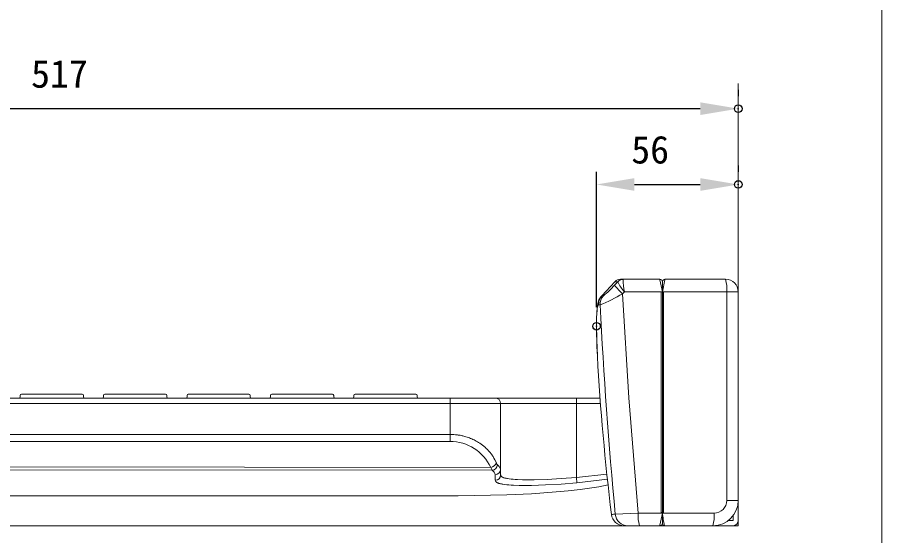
# Model space of a CAD drawing. Units: millimetres on the paper. Extents: x -203 to 203, y -143 to 143.
# Drawn here: x 129.6 to 198, y -99.8 to -58.8 of the extents above; entities that cross this region are included whole.
import ezdxf
from ezdxf.enums import TextEntityAlignment as Align

# ---------------------------------------------------------------- set-up
doc = ezdxf.new("R2010")
doc.units = ezdxf.units.MM
doc.header["$PDMODE"] = 32
doc.header["$PDSIZE"] = 0.6
for name, color, linetype, lineweight in [('0-1_DIMENSION_LINES$02_DIMENSI', 7, 'Continuous', 25), ('0-3_DIMENSION_LINES$03_LINES', 7, 'Continuous', 18), ('0-4_DIMENSION_LINES$04_SUB_LIN', 4, 'Continuous', 18), ('0-A_図面_FORMAT$01_WAKU$OUT_LINE', 6, 'Continuous', 18)]:
    doc.layers.add(name, color=color, linetype=linetype, lineweight=lineweight)
doc.layers.add('0-2_DEFPOINTS', color=7, linetype='Continuous')
doc.styles.add('ＭＳ ゴシック', font='')
doc.styles.get('ＭＳ ゴシック').set_extended_font_data('MS Gothic')

# ---------------------------------------------------------------- blocks, each defined once
blk = doc.blocks.new('D5')
at = {"layer": '0-1_DIMENSION_LINES$02_DIMENSI'}
for p, q in [((793.305, 156), (793.305, 155)), ((770.883, 133.56), (770.883, 155)), ((776.883, 153), (787.305, 153))]:
    blk.add_line(p, q, dxfattribs=at)
for points in [[(776.883, 154), (776.883, 152), (770.883, 153)], [(787.305, 152), (787.305, 154), (793.305, 153)]]:
    blk.add_solid(points, dxfattribs=at)
at = {"layer": '0-2_DEFPOINTS'}
for p in [(793.305, 153), (770.883, 130.56)]:
    blk.add_point(p, dxfattribs=at)
at = {"layer": '0-1_DIMENSION_LINES$02_DIMENSI', "style": 'ＭＳ ゴシック'}
blk.add_text('56', height=4.399, dxfattribs=at).set_placement((776.38, 155), align=Align.BOTTOM_LEFT)
blk = doc.blocks.new('D20')
at = {"layer": '0-1_DIMENSION_LINES$02_DIMENSI'}
for p, q in [((793.305, 168), (793.305, 167)), ((787.305, 165), (592.704, 165))]:
    blk.add_line(p, q, dxfattribs=at)
blk.add_solid([(787.305, 164), (787.305, 166), (793.305, 165)], dxfattribs=at)
at = {"layer": '0-2_DEFPOINTS'}
blk.add_point((793.305, 165), dxfattribs=at)
at = {"layer": '0-1_DIMENSION_LINES$02_DIMENSI', "style": 'ＭＳ ゴシック'}
blk.add_text('517', height=4.399, dxfattribs=at).set_placement((681.433, 167), align=Align.BOTTOM_LEFT)

msp = doc.modelspace()

# ---------------------------------------------------------------- linework, layer by layer
at = {"layer": '0-3_DIMENSION_LINES$03_LINES'}
for p, q in [((175.867, -80.805), (176.9, -79.691)), ((176.899, -79.691), (176.85, -79.727)), ((177.338, -79.5), (177.556, -79.5)), ((177.407, -79.501), (177.338, -79.51)), ((177.556, -79.5), (180.452, -79.5)), ((180.453, -79.5), (180.452, -79.5)), ((180.46, -79.534), (180.453, -79.5)), ((180.652, -79.7), (180.664, -79.632)), ((180.652, -79.7), (180.658, -79.655)), ((180.652, -80.5), (180.652, -79.7)), ((180.852, -79.5), (180.845, -79.534)), ((180.852, -79.5), (185.652, -79.5)), ((180.852, -79.5), (180.852, -79.5)), ((180.752, -80.5), (180.652, -80.5)), ((180.752, -98), (180.752, -80.5)), ((186.652, -80.5), (186.652, -97)), ((129.852, -88.7), (129.852, -88.8)), ((129.952, -88.6), (134.752, -88.6)), ((134.852, -88.8), (134.852, -88.7)), ((136.452, -88.7), (136.452, -88.8)), ((136.552, -88.6), (141.352, -88.6)), ((141.452, -88.8), (141.452, -88.7)), ((143.052, -88.7), (143.052, -88.8)), ((143.152, -88.6), (147.952, -88.6)), ((148.052, -88.8), (148.052, -88.7)), ((149.652, -88.7), (149.652, -88.8)), ((149.752, -88.6), (154.552, -88.6)), ((154.652, -88.8), (154.652, -88.7)), ((156.252, -88.7), (156.252, -88.8)), ((156.352, -88.6), (161.152, -88.6)), ((161.252, -88.8), (161.252, -88.7)), ((95.352, -88.9), (163.852, -88.9)), ((163.852, -88.9), (167.428, -88.9)), ((167.428, -88.9), (173.852, -88.9)), ((167.852, -89.324), (167.852, -94.55)), ((173.852, -88.9), (175.732, -88.9)), ((167.852, -94.55), (167.852, -94.983)), ((186.652, -97), (186.652, -98.6)), ((180.624, -97.984), (180.652, -97.824)), ((180.652, -98), (180.652, -98.62)), ((180.652, -98), (180.652, -98.8)), ((180.752, -98), (180.652, -98)), ((186.252, -98.2), (186.252, -98.6)), ((177.918, -99), (177.618, -99)), ((178.833, -99), (177.918, -99)), ((180.452, -99), (178.833, -99)), ((180.452, -99), (180.83, -99)), ((180.453, -99), (180.452, -99)), ((180.453, -99), (180.46, -98.966)), ((180.652, -98.8), (180.647, -98.845)), ((180.83, -98.997), (180.833, -98.999)), ((180.83, -99), (180.852, -99)), ((184.652, -99), (180.852, -99)), ((184.652, -99), (186.252, -99)), ((185.852, -98.6), (186.252, -98.6))]:
    msp.add_line(p, q, dxfattribs=at)
for points in [[(-33.348, -99), (186.652, -99), (186.652, -64)], [(180.647, -79.655), (180.652, -79.7), (180.652, -80.5)], [(180.552, -80.5), (180.552, -98), (180.652, -98)], [(180.552, -80.5), (180.652, -80.5), (180.652, -98)], [(175.825, -80.836), (175.82, -80.84), (175.812, -80.848), (175.804, -80.856), (175.797, -80.865), (175.789, -80.873), (175.782, -80.882), (175.776, -80.89), (175.769, -80.899), (175.763, -80.907), (175.751, -80.925), (175.739, -80.943), (175.718, -80.978), (175.697, -81.012), (175.678, -81.047), (175.661, -81.08), (175.645, -81.112), (175.637, -81.129), (175.63, -81.146), (175.616, -81.18), (175.604, -81.212), (175.593, -81.243), (175.582, -81.279), (175.571, -81.315), (175.562, -81.349), (175.553, -81.382), (175.543, -81.428), (175.534, -81.473), (175.518, -81.562), (175.507, -81.636), (175.498, -81.712), (175.481, -81.872), (175.47, -82.019), (175.46, -82.178), (175.446, -82.55), (175.439, -83.385), (175.474, -84.829), (175.51, -85.581)], [(102.132, -96.635), (164.494, -96.639), (168.36, -96.555), (170.299, -96.466), (172.241, -96.329), (173.189, -96.238), (174.136, -96.129), (174.88, -96.031), (175.621, -95.915), (176.366, -95.779)], [(180.652, -98.62), (180.653, -98.785), (180.654, -98.808), (180.655, -98.829), (180.656, -98.84), (180.657, -98.85), (180.658, -98.86), (180.66, -98.87), (180.661, -98.877), (180.662, -98.88), (180.663, -98.883), (180.664, -98.887), (180.665, -98.888), (180.665, -98.89), (180.666, -98.892), (180.666, -98.894), (180.667, -98.896), (180.668, -98.897), (180.669, -98.899), (180.67, -98.901), (180.67, -98.903), (180.671, -98.905), (180.673, -98.907), (180.674, -98.909), (180.675, -98.911), (180.676, -98.913), (180.679, -98.917), (180.682, -98.922), (180.685, -98.926), (180.689, -98.931), (180.692, -98.934), (180.695, -98.938), (180.698, -98.941), (180.701, -98.945), (180.705, -98.948), (180.708, -98.951), (180.712, -98.955), (180.716, -98.958), (180.72, -98.961), (180.724, -98.964)], [(180.724, -98.964), (180.728, -98.967), (180.733, -98.97), (180.737, -98.973), (180.742, -98.976), (180.746, -98.978), (180.751, -98.981), (180.756, -98.983), (180.761, -98.985), (180.766, -98.987), (180.771, -98.989), (180.776, -98.991), (180.781, -98.993), (180.786, -98.994), (180.788, -98.995), (180.791, -98.995), (180.793, -98.996), (180.796, -98.996), (180.801, -98.997), (180.806, -98.998), (180.811, -98.998), (180.821, -98.999), (180.831, -99)]]:
    msp.add_lwpolyline(points, dxfattribs=at)
for centre, radius, start, end in [((177.171, -79.935), 0.37, 119.14855, 141.53111), ((177.338, -80.097), 0.597, 90.0182, 137.19343), ((180.482, -79.681), 0.167, 12.37989, 98.80369), ((180.823, -79.682), 0.167, 81.16909, 167.49998), ((180.852, -79.7), 0.2, 90, 122.75341), ((185.652, -80.5), 1, 0, 90), ((360.587, -75.46), 185.351, 183.1303, 187.02192), ((129.752, -88.8), 0.1, 270, 0), ((129.952, -88.7), 0.1, 90, 180), ((134.752, -88.7), 0.1, 0, 90), ((134.952, -88.8), 0.1, 180, 270), ((136.352, -88.8), 0.1, 270, 0), ((136.552, -88.7), 0.1, 90, 180), ((141.352, -88.7), 0.1, 0, 90), ((141.552, -88.8), 0.1, 180, 270), ((142.952, -88.8), 0.1, 270, 0), ((143.152, -88.7), 0.1, 90, 180), ((147.952, -88.7), 0.1, 0, 90), ((148.152, -88.8), 0.1, 180, 270), ((149.552, -88.8), 0.1, 270, 0), ((149.752, -88.7), 0.1, 90, 180), ((154.552, -88.7), 0.1, 0, 90), ((154.752, -88.8), 0.1, 180, 270), ((156.152, -88.8), 0.1, 270, 0), ((156.352, -88.7), 0.1, 90, 180), ((161.152, -88.7), 0.1, 0, 90), ((161.352, -88.8), 0.1, 180, 270), ((167.428, -89.324), 0.424, 0, 90), ((184.652, -97), 2, 270, 0), ((177.618, -98), 1, 186.79783, 270), ((180.482, -98.818), 0.167, 261.16534, 347.50711), ((186.252, -98.6), 0.4, 270, 0)]:
    msp.add_arc(centre, radius, start, end, dxfattribs=at)
at = {"layer": '0-4_DIMENSION_LINES$04_SUB_LIN'}
for p, q in [((176.865, -79.968), (177.122, -79.696)), ((176.9, -79.691), (176.899, -79.691)), ((177.119, -79.692), (176.9, -79.691)), ((177.122, -79.696), (177.119, -79.692)), ((177.556, -79.5), (177.551, -79.511)), ((180.652, -80.5), (180.46, -79.534)), ((180.845, -79.534), (180.652, -80.5)), ((177.646, -80.5), (177.506, -80.648)), ((180.552, -80.5), (177.646, -80.5)), ((185.739, -80.5), (180.752, -80.5)), ((185.739, -97), (185.739, -80.5)), ((186.652, -80.5), (185.739, -80.5)), ((175.867, -80.805), (175.989, -80.806)), ((175.724, -81.53), (175.601, -81.528)), ((175.518, -85.585), (175.514, -85.586)), ((163.852, -89.324), (95.352, -89.324)), ((163.852, -88.9), (163.852, -89.324)), ((163.852, -91.775), (163.852, -89.324)), ((167.852, -89.324), (163.852, -89.324)), ((173.852, -89.324), (167.852, -89.324)), ((173.852, -88.9), (173.852, -89.324)), ((173.852, -89.324), (173.852, -95.173)), ((175.76, -89.324), (173.852, -89.324)), ((95.352, -91.775), (163.852, -91.775)), ((163.852, -92.33), (163.852, -91.775)), ((95.352, -94.304), (167.08, -94.39)), ((167.19, -94.613), (95.329, -94.569)), ((167.435, -95.409), (167.432, -94.968)), ((173.852, -95.173), (176.27, -94.91)), ((173.892, -95.604), (173.852, -95.173)), ((176.315, -95.316), (173.892, -95.604)), ((185.739, -97), (186.652, -97)), ((176.925, -98.091), (178.746, -98)), ((178.746, -98), (180.552, -98)), ((180.46, -98.966), (180.652, -98)), ((180.752, -98), (184.739, -98))]:
    msp.add_line(p, q, dxfattribs=at)
for points in [[(177.506, -80.648), (177.991, -88.894), (178.746, -98)], [(175.601, -81.528), (175.592, -81.536), (175.588, -81.54), (175.583, -81.545), (175.581, -81.547), (175.579, -81.549), (175.577, -81.552), (175.575, -81.554), (175.573, -81.557), (175.57, -81.56), (175.568, -81.563), (175.566, -81.566), (175.564, -81.569), (175.562, -81.573), (175.56, -81.576), (175.558, -81.58), (175.556, -81.584), (175.554, -81.588), (175.551, -81.592), (175.549, -81.596), (175.547, -81.601), (175.545, -81.606), (175.543, -81.611), (175.541, -81.617), (175.538, -81.628), (175.534, -81.641), (175.531, -81.65), (175.529, -81.661), (175.523, -81.683), (175.518, -81.707), (175.514, -81.734), (175.505, -81.792), (175.496, -81.857), (175.481, -82.006), (175.468, -82.179), (175.45, -82.598), (175.442, -83.101), (175.458, -84.304), (175.512, -85.581)], [(163.852, -92.33), (95.352, -92.33), (95.352, -91.775), (95.352, -89.324)], [(163.852, -91.775), (164.146, -91.789), (164.292, -91.8), (164.365, -91.806), (164.437, -91.815), (164.511, -91.825), (164.585, -91.836), (164.658, -91.849), (164.731, -91.864), (164.803, -91.879), (164.875, -91.896), (165.016, -91.933), (165.112, -91.961), (165.207, -91.991), (165.3, -92.022), (165.392, -92.056), (165.486, -92.092), (165.577, -92.131), (165.667, -92.171), (165.756, -92.213), (165.845, -92.259), (165.933, -92.306), (166.019, -92.355), (166.102, -92.406), (166.212, -92.477), (166.318, -92.551), (166.42, -92.628), (166.518, -92.706), (166.571, -92.751), (166.622, -92.796), (166.722, -92.888), (166.817, -92.982), (166.908, -93.079), (166.956, -93.132), (167.003, -93.186), (167.049, -93.241), (167.093, -93.296), (167.135, -93.352), (167.177, -93.408), (167.216, -93.465)], [(167.216, -93.465), (167.254, -93.522), (167.294, -93.585), (167.332, -93.649), (167.405, -93.778), (167.539, -94.038)], [(167.615, -94.19), (167.717, -94.299), (167.745, -94.331), (167.759, -94.347), (167.771, -94.362), (167.782, -94.376), (167.792, -94.39), (167.797, -94.398), (167.802, -94.404), (167.806, -94.411), (167.81, -94.418), (167.814, -94.427), (167.819, -94.435), (167.823, -94.444), (167.826, -94.452), (167.829, -94.46), (167.832, -94.469), (167.835, -94.477), (167.838, -94.485), (167.84, -94.493), (167.842, -94.501), (167.846, -94.517), (167.852, -94.55)], [(167.852, -94.983), (167.864, -95.013), (167.869, -95.023), (167.873, -95.033), (167.878, -95.043), (167.881, -95.048), (167.884, -95.053), (167.886, -95.058), (167.889, -95.063), (167.893, -95.067), (167.896, -95.072), (167.899, -95.077), (167.903, -95.082), (167.906, -95.087), (167.91, -95.091), (167.914, -95.096), (167.919, -95.101), (167.923, -95.105), (167.928, -95.11), (167.933, -95.114), (167.938, -95.119), (167.943, -95.123), (167.949, -95.128), (167.955, -95.132), (167.961, -95.136), (167.967, -95.14), (167.974, -95.145), (167.981, -95.149), (167.988, -95.153), (167.996, -95.157), (168.004, -95.161), (168.02, -95.169), (168.037, -95.177), (168.056, -95.185), (168.075, -95.192), (168.096, -95.199), (168.117, -95.206), (168.139, -95.213), (168.186, -95.227), (168.236, -95.239)], [(167.497, -95.526), (167.493, -95.521), (167.489, -95.516), (167.485, -95.51), (167.481, -95.505), (167.478, -95.5), (167.474, -95.495), (167.471, -95.49), (167.468, -95.484), (167.465, -95.479), (167.462, -95.474), (167.457, -95.463), (167.452, -95.452), (167.448, -95.442), (167.435, -95.409)], [(173.892, -95.604), (172.633, -95.705), (171.416, -95.774), (170.295, -95.81), (169.785, -95.814), (169.315, -95.81), (168.887, -95.796), (168.691, -95.785), (168.509, -95.772), (168.34, -95.756), (168.186, -95.738), (168.044, -95.718), (167.979, -95.706), (167.916, -95.695), (167.857, -95.682), (167.801, -95.669), (167.749, -95.655), (167.725, -95.648), (167.701, -95.64), (167.679, -95.633), (167.658, -95.625), (167.637, -95.617), (167.618, -95.609), (167.6, -95.6), (167.591, -95.596), (167.583, -95.592), (167.575, -95.587), (167.567, -95.583), (167.56, -95.578), (167.553, -95.574), (167.546, -95.569), (167.54, -95.565), (167.533, -95.56), (167.527, -95.555), (167.522, -95.55), (167.516, -95.545), (167.511, -95.541), (167.506, -95.536), (167.502, -95.531), (167.497, -95.526)], [(168.236, -95.239), (168.29, -95.251), (168.347, -95.263), (168.408, -95.274), (168.538, -95.295), (168.681, -95.313), (168.837, -95.329), (169.008, -95.342), (169.191, -95.353), (169.591, -95.368), (170.029, -95.373), (170.505, -95.369), (171.527, -95.337), (172.657, -95.271), (173.852, -95.173)]]:
    msp.add_lwpolyline(points, dxfattribs=at)
for centre, radius, start, end in [((171.61, -75.356), 6.991, 308.7816, 318.72994), ((180.557, -77.132), 4.655, 217.52274, 229.04897), ((177.338, -80.097), 0.597, 90.01644, 137.18914), ((177.556, -80.095), 0.595, 90.03536, 137.34177), ((177.556, -80.111), 0.601, 90.44197, 136.24934), ((180.993, -77.745), 4.335, 206.74716, 219.45958), ((177.414, -79.542), 0.0426, 84.97762, 181.26442), ((181.545, -79.626), 3.995, 178.34431, 192.63391), ((182.806, -80.252), 2.944, 355.16463, 14.79731), ((169.576, -66.868), 15.899, 292.75041, 299.92052), ((176.602, -81.486), 1.002, 137.18352, 182.41704), ((176.726, -81.487), 1.002, 137.25732, 182.50212), ((564.549, -61.649), 389.332, 182.92703, 185.37073), ((163.835, -95.915), 3.585, 25.17672, 89.72974), ((166.972, -93.774), 0.625, 279.94073, 335.04576), ((167.121, -94.119), 0.5, 277.96273, 351.74301), ((167.911, -93.948), 0.382, 193.57248, 219.36968), ((167.666, -94.241), 0.605, 194.25134, 218.03796), ((166.792, -95.146), 0.665, 15.56198, 53.21081), ((167.429, -94.544), 0.423, 270.43918, 359.29713), ((167.424, -94.981), 0.429, 271.5065, 359.70358), ((184.739, -97), 1, 270, 0), ((177.618, -98), 1, 186.80941, 269.98964), ((176.921, -99.66), 1.569, 89.82121, 100.82761), ((177.92, -98.002), 0.998, 185.12176, 269.92828), ((181.68, -98.248), 2.945, 175.1669, 194.79501), ((186.931, -97.394), 6.308, 185.51594, 194.72207), ((181.806, -98.248), 2.944, 345.20278, 4.83531)]:
    msp.add_arc(centre, radius, start, end, dxfattribs=at)
at = {"layer": '0-A_図面_FORMAT$01_WAKU$OUT_LINE'}
msp.add_line((198, -138), (198, 138), dxfattribs=at)

# ---------------------------------------------------------------- block references
at = {"layer": '0-1_DIMENSION_LINES$02_DIMENSI', "xscale": 0.5, "yscale": 0.5}
for name in ['D20', 'D5']:
    msp.add_blockref(name, (-210, -148.5), dxfattribs=at)

doc.saveas('drawing.dxf')
